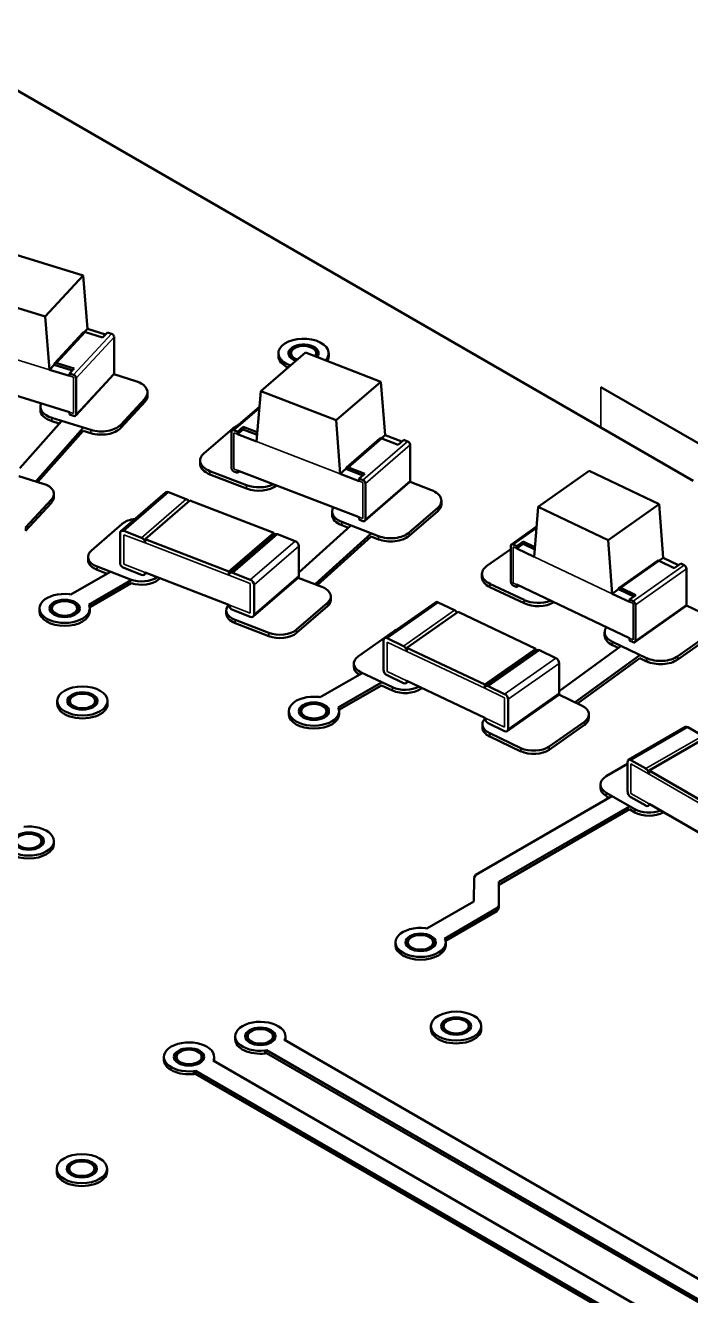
# Model space of a CAD drawing. Header units: inches. Extents: x 9.1 to 24.9, y 4.9 to 17.
# Drawn here: x 18.892 to 19.672, y 12.745 to 14.235 of the extents above; entities that cross this region are included whole.
import ezdxf

# ---------------------------------------------------------------- set-up
doc = ezdxf.new("R2010")
doc.units = ezdxf.units.IN
doc.header["$MEASUREMENT"] = 0
doc.layers.add('Visible (ANSI)', color=7, linetype='Continuous', lineweight=50)
doc.layers.add('Visible Narrow (ANSI)', color=7, linetype='Continuous', lineweight=35)

msp = doc.modelspace()

# ---------------------------------------------------------------- linework, layer by layer
at = {"layer": 'Visible (ANSI)'}
for p, q in [((18.7502, 14.2346), (19.6753, 13.7005)), ((18.8659, 13.9701), (18.9597, 13.9412)), ((18.9597, 13.9412), (18.9151, 13.8931)), ((18.9597, 13.9412), (18.9649, 13.8788)), ((18.8214, 13.922), (18.9151, 13.8931)), ((18.9151, 13.8931), (18.9203, 13.8307)), ((18.9264, 13.8382), (18.9598, 13.8743)), ((18.9649, 13.8788), (18.9612, 13.8749)), ((18.9624, 13.8748), (18.9827, 13.8685)), ((18.9649, 13.8788), (18.9862, 13.8722)), ((18.9827, 13.8685), (18.9883, 13.8745)), ((18.9883, 13.8745), (18.993, 13.873)), ((18.9961, 13.8268), (18.9961, 13.8692)), ((18.9493, 13.8324), (18.929, 13.8387)), ((19.2205, 13.8509), (19.168, 13.8056)), ((19.1888, 13.8502), (19.1888, 13.8468)), ((19.2205, 13.8509), (19.3089, 13.8168)), ((19.2479, 13.8502), (19.2479, 13.8468)), ((18.7927, 13.8277), (18.9438, 13.7811)), ((18.9259, 13.8367), (18.9203, 13.8307)), ((18.9203, 13.8307), (18.9438, 13.8235)), ((18.9259, 13.8367), (18.9473, 13.8301)), ((18.9438, 13.8264), (18.9493, 13.8324)), ((18.9438, 13.8264), (18.9485, 13.8249)), ((18.9438, 13.8264), (18.9438, 13.8235)), ((18.9511, 13.7772), (18.9956, 13.8253)), ((18.9957, 13.8255), (19.0218, 13.8174)), ((18.9516, 13.7786), (18.9516, 13.8211)), ((19.3089, 13.8168), (19.2564, 13.7715)), ((19.3089, 13.8168), (19.3138, 13.7542)), ((19.5668, 13.8105), (20.569, 13.2318)), ((19.0324, 13.7972), (19.0039, 13.7664)), ((19.0354, 13.8043), (19.0354, 13.8004)), ((19.1631, 13.7467), (19.168, 13.8056)), ((19.168, 13.8056), (19.2564, 13.7715)), ((18.9097, 13.7875), (18.9097, 13.7836)), ((18.9438, 13.7811), (18.9438, 13.7782)), ((19.0324, 13.7934), (19.0039, 13.7625)), ((19.1343, 13.7596), (19.1665, 13.7875)), ((18.8854, 13.7153), (18.9343, 13.7705)), ((18.9689, 13.7603), (18.9233, 13.7743)), ((18.9319, 13.7678), (18.9233, 13.7705)), ((18.9438, 13.7782), (18.9485, 13.7767)), ((19.1476, 13.7638), (19.141, 13.7581)), ((19.1476, 13.7638), (19.1476, 13.7609)), ((19.164, 13.7575), (19.1476, 13.7638)), ((19.2564, 13.7715), (19.2613, 13.7088)), ((18.9598, 13.7626), (18.9044, 13.6999)), ((18.9598, 13.7592), (18.9067, 13.6992)), ((18.9689, 13.7564), (18.9598, 13.7592)), ((19.1014, 13.7327), (19.135, 13.7617)), ((19.1337, 13.7156), (19.1337, 13.7581)), ((19.1366, 13.7598), (19.141, 13.7581)), ((19.141, 13.7552), (19.1476, 13.7609)), ((19.141, 13.7552), (19.141, 13.7581)), ((19.141, 13.7552), (19.1631, 13.7467)), ((19.1476, 13.7609), (19.1638, 13.7546)), ((19.2685, 13.716), (19.3079, 13.7501)), ((19.3138, 13.7542), (19.3095, 13.7505)), ((19.3102, 13.7503), (19.3294, 13.7429)), ((19.3138, 13.7542), (19.3336, 13.7465)), ((19.3294, 13.7429), (19.3359, 13.7485)), ((19.3359, 13.7485), (19.3403, 13.7468)), ((19.3433, 13.7004), (19.3433, 13.7428)), ((19.097, 13.7244), (19.097, 13.7205)), ((18.8843, 13.7061), (18.913, 13.6972)), ((19.1515, 13.6954), (19.1085, 13.712)), ((19.1515, 13.6915), (19.1085, 13.7081)), ((19.1366, 13.7116), (19.141, 13.7099)), ((19.141, 13.7128), (19.2834, 13.6579)), ((19.141, 13.7099), (19.141, 13.7128)), ((19.1434, 13.7119), (19.141, 13.7099)), ((19.2679, 13.7145), (19.2613, 13.7088)), ((19.2613, 13.7088), (19.2834, 13.7003)), ((19.2679, 13.7145), (19.2877, 13.7069)), ((19.29, 13.7089), (19.2708, 13.7162)), ((19.2834, 13.7032), (19.29, 13.7089)), ((19.5532, 13.7122), (19.4933, 13.6701)), ((19.5532, 13.7122), (19.6354, 13.6733)), ((19.2834, 13.7032), (19.2879, 13.7015)), ((19.2834, 13.7032), (19.2834, 13.7003)), ((19.2902, 13.6535), (19.3427, 13.6988)), ((19.2908, 13.655), (19.2908, 13.6975)), ((19.3431, 13.6994), (19.3685, 13.6896)), ((18.9227, 13.6788), (18.8921, 13.6457)), ((18.9227, 13.6749), (18.8921, 13.6419)), ((18.9255, 13.6852), (18.9255, 13.6814)), ((19.004, 13.6414), (19.0565, 13.6868)), ((19.0326, 13.6321), (19.0851, 13.6775)), ((19.06, 13.6871), (19.0806, 13.6792)), ((19.0851, 13.6775), (19.1833, 13.6396)), ((19.38, 13.6772), (19.38, 13.6733)), ((19.2517, 13.6647), (19.2517, 13.6608)), ((19.3756, 13.6689), (19.342, 13.6398)), ((19.3756, 13.665), (19.342, 13.636)), ((19.4887, 13.6115), (19.4933, 13.6701)), ((19.4933, 13.6701), (19.5754, 13.6311)), ((19.6354, 13.6733), (19.5754, 13.6311)), ((19.6354, 13.6733), (19.6399, 13.6104)), ((18.9696, 13.6189), (19.0057, 13.6501)), ((19.2127, 13.5932), (19.2735, 13.6478)), ((19.3061, 13.6357), (19.2632, 13.6523)), ((19.2708, 13.6455), (19.2632, 13.6484)), ((19.2834, 13.6579), (19.2834, 13.655)), ((19.2834, 13.655), (19.2879, 13.6533)), ((19.462, 13.626), (19.4915, 13.6468)), ((19.0031, 13.6044), (19.0031, 13.6391)), ((19.0075, 13.6418), (19.0281, 13.6338)), ((19.0326, 13.6321), (19.1308, 13.5942)), ((19.0326, 13.6278), (19.0326, 13.6321)), ((19.1308, 13.5942), (19.1833, 13.6396)), ((19.1317, 13.5922), (19.1842, 13.6375)), ((19.1833, 13.6367), (19.1833, 13.6396)), ((19.1877, 13.6379), (19.2083, 13.6299)), ((19.2975, 13.6386), (19.2317, 13.5793)), ((19.2975, 13.6352), (19.2343, 13.5783)), ((19.3061, 13.6319), (19.2975, 13.6352)), ((19.5754, 13.6311), (19.58, 13.5682)), ((19.2127, 13.5891), (19.2127, 13.6239)), ((19.4333, 13.6007), (19.4613, 13.6205)), ((19.4613, 13.582), (19.4613, 13.6244)), ((19.4641, 13.626), (19.4682, 13.6241)), ((19.4757, 13.6294), (19.4682, 13.6241)), ((19.4682, 13.6212), (19.4757, 13.6265)), ((19.4682, 13.6212), (19.4682, 13.6241)), ((19.4682, 13.6212), (19.4887, 13.6115)), ((19.4757, 13.6294), (19.4757, 13.6265)), ((19.4896, 13.6228), (19.4757, 13.6294)), ((19.4757, 13.6265), (19.4894, 13.62)), ((18.9656, 13.6113), (18.9656, 13.6075)), ((19.0154, 13.5848), (18.9761, 13.6)), ((19.5882, 13.5751), (19.6332, 13.6067)), ((19.6399, 13.6104), (19.6349, 13.6068)), ((19.6352, 13.6067), (19.653, 13.5983)), ((19.6399, 13.6104), (19.658, 13.6018)), ((19.653, 13.5983), (19.6605, 13.6035)), ((19.6605, 13.6035), (19.6646, 13.6016)), ((18.9455, 13.5672), (18.9913, 13.5936)), ((18.9878, 13.5916), (18.9761, 13.5961)), ((19.0075, 13.5984), (19.0281, 13.5904)), ((19.0316, 13.5907), (19.0338, 13.5926)), ((19.0326, 13.593), (19.1308, 13.5552)), ((19.05, 13.5863), (19.0481, 13.5847)), ((19.1308, 13.5899), (19.1308, 13.5942)), ((19.1352, 13.5925), (19.1558, 13.5846)), ((19.1593, 13.5415), (19.2118, 13.5868)), ((19.2119, 13.5869), (19.2397, 13.5762)), ((19.4274, 13.5913), (19.4274, 13.5874)), ((19.6673, 13.555), (19.6673, 13.5974)), ((19.0162, 13.5841), (18.9664, 13.5552)), ((19.0162, 13.5807), (18.9675, 13.5524)), ((19.1602, 13.5438), (19.1602, 13.5785)), ((19.4768, 13.5608), (19.4369, 13.5797)), ((19.4768, 13.557), (19.4369, 13.5759)), ((19.4641, 13.5778), (19.4682, 13.5759)), ((19.4682, 13.5788), (19.6005, 13.516)), ((19.4682, 13.5759), (19.4682, 13.5788)), ((19.4706, 13.5776), (19.4682, 13.5759)), ((19.5875, 13.5735), (19.58, 13.5682)), ((19.5875, 13.5735), (19.6056, 13.5649)), ((19.608, 13.5666), (19.5902, 13.5751)), ((18.9439, 13.5676), (18.9455, 13.5672)), ((19.2463, 13.5573), (19.2102, 13.5261)), ((19.2502, 13.5649), (19.2502, 13.561)), ((19.3132, 13.5159), (19.3731, 13.558)), ((19.3762, 13.558), (19.3953, 13.5489)), ((19.58, 13.5682), (19.6005, 13.5585)), ((19.6005, 13.5614), (19.608, 13.5666)), ((19.6005, 13.5614), (19.6047, 13.5594)), ((19.6005, 13.5614), (19.6005, 13.5585)), ((18.9086, 13.5509), (18.9086, 13.5475)), ((18.9664, 13.5552), (18.9671, 13.5542)), ((18.9677, 13.5509), (18.9677, 13.5475)), ((19.1276, 13.5488), (19.1276, 13.545)), ((19.1352, 13.5491), (19.1558, 13.5412)), ((19.2463, 13.5534), (19.2102, 13.5222)), ((19.3395, 13.5048), (19.3995, 13.547)), ((19.3995, 13.547), (19.4908, 13.5037)), ((19.6067, 13.5112), (19.6666, 13.5534)), ((19.6074, 13.5128), (19.6074, 13.5552)), ((19.6673, 13.5544), (19.6918, 13.5428)), ((19.1774, 13.5223), (19.1381, 13.5375)), ((19.1774, 13.5185), (19.1381, 13.5336)), ((19.2827, 13.495), (19.3239, 13.524)), ((19.3121, 13.4787), (19.3121, 13.5135)), ((19.3162, 13.5159), (19.3354, 13.5068)), ((19.5712, 13.5231), (19.5712, 13.5193)), ((19.6206, 13.4927), (19.5807, 13.5116)), ((19.6005, 13.516), (19.6005, 13.5131)), ((19.6005, 13.5131), (19.6047, 13.5112)), ((19.6954, 13.5218), (19.657, 13.4948)), ((19.6954, 13.5179), (19.657, 13.4909)), ((19.3395, 13.5048), (19.4308, 13.4616)), ((19.3395, 13.5005), (19.3395, 13.5048)), ((19.4308, 13.4616), (19.4908, 13.5037)), ((19.4319, 13.4596), (19.4918, 13.5018)), ((19.4908, 13.5011), (19.4908, 13.5037)), ((19.4949, 13.5018), (19.514, 13.4927)), ((19.5181, 13.454), (19.5902, 13.5066)), ((19.6126, 13.496), (19.5369, 13.4408)), ((19.5874, 13.5046), (19.5807, 13.5078)), ((19.2773, 13.4864), (19.2773, 13.4825)), ((19.5181, 13.4517), (19.5181, 13.4864)), ((19.6126, 13.4926), (19.5397, 13.4394)), ((19.6206, 13.4888), (19.6126, 13.4926)), ((19.2378, 13.4467), (19.2869, 13.4749)), ((19.3225, 13.4585), (19.286, 13.4759)), ((19.3162, 13.4725), (19.3354, 13.4634)), ((19.3098, 13.4641), (19.2587, 13.4346)), ((19.3098, 13.4607), (19.2598, 13.4319)), ((19.3225, 13.4547), (19.3098, 13.4607)), ((19.3385, 13.4634), (19.3409, 13.4651)), ((19.3395, 13.4658), (19.4308, 13.4225)), ((19.357, 13.4575), (19.3557, 13.4566)), ((19.4308, 13.4572), (19.4308, 13.4616)), ((19.4349, 13.4596), (19.4541, 13.4505)), ((18.9295, 13.4424), (18.9295, 13.439)), ((18.9885, 13.4424), (18.9885, 13.439)), ((19.2362, 13.4471), (19.2378, 13.4467)), ((19.4572, 13.4071), (19.5171, 13.4493)), ((19.4582, 13.4095), (19.4582, 13.4443)), ((19.5177, 13.4499), (19.5443, 13.4372)), ((19.2009, 13.4304), (19.2009, 13.427)), ((19.2587, 13.4346), (19.2594, 13.4337)), ((19.26, 13.4304), (19.26, 13.427)), ((19.5529, 13.4267), (19.5529, 13.4228)), ((19.428, 13.415), (19.428, 13.4112)), ((19.4349, 13.4162), (19.4541, 13.4071)), ((19.5476, 13.418), (19.5064, 13.3891)), ((19.5476, 13.4142), (19.5064, 13.3852)), ((19.5994, 13.3734), (19.6662, 13.4119)), ((19.6689, 13.4117), (19.6864, 13.4015)), ((19.4731, 13.3872), (19.4366, 13.4045)), ((19.4731, 13.3833), (19.4366, 13.4006)), ((19.6234, 13.3608), (19.6902, 13.3994)), ((19.5733, 13.3541), (19.5983, 13.3685)), ((19.5983, 13.3362), (19.5983, 13.3709)), ((19.6021, 13.3731), (19.6196, 13.363)), ((19.6234, 13.3608), (19.7069, 13.3126)), ((19.6234, 13.3565), (19.6234, 13.3608)), ((19.5664, 13.3444), (19.5664, 13.3406)), ((19.6067, 13.3155), (19.5733, 13.3348)), ((19.4204, 13.2385), (19.5797, 13.3306)), ((19.6003, 13.3187), (19.4474, 13.2303)), ((19.5768, 13.3289), (19.5733, 13.3309)), ((19.6021, 13.3297), (19.6196, 13.3196)), ((19.6223, 13.3193), (19.6249, 13.3208)), ((19.6234, 13.3217), (19.7069, 13.2735)), ((19.6003, 13.3153), (19.4474, 13.2269)), ((19.6067, 13.3116), (19.6003, 13.3153)), ((19.6405, 13.3119), (19.6401, 13.3116)), ((18.9256, 13.2781), (18.9256, 13.2747)), ((19.4179, 13.2074), (19.4182, 13.2355)), ((19.4182, 13.2355), (19.4204, 13.2385)), ((19.4474, 13.2303), (19.4471, 13.2022)), ((19.4474, 13.2269), (19.4474, 13.2303)), ((19.4474, 13.2269), (19.4471, 13.1989)), ((19.3629, 13.1757), (19.4179, 13.2074)), ((19.4449, 13.1992), (19.3837, 13.1636)), ((19.4471, 13.2022), (19.4449, 13.1992)), ((19.4449, 13.1958), (19.4449, 13.1992)), ((19.4471, 13.1989), (19.4449, 13.1958)), ((19.4471, 13.1989), (19.4471, 13.2022)), ((19.4449, 13.1958), (19.3849, 13.1609)), ((19.3612, 13.1761), (19.3629, 13.1757)), ((19.3259, 13.1593), (19.3259, 13.156)), ((19.3837, 13.1636), (19.3844, 13.1627)), ((19.385, 13.1593), (19.385, 13.156)), ((19.138, 13.0491), (19.138, 13.0457)), ((19.1971, 13.0491), (19.1971, 13.0457)), ((19.3677, 13.0611), (19.3677, 13.0578)), ((19.4267, 13.0611), (19.4267, 13.0578)), ((19.1965, 13.0457), (19.1958, 13.0448)), ((19.1958, 13.0448), (20.471, 12.3083)), ((19.1965, 13.0444), (19.1965, 13.0457)), ((19.0545, 13.025), (19.0545, 13.0216)), ((19.113, 13.0216), (19.1123, 13.0207)), ((19.1123, 13.0207), (20.3908, 12.2823)), ((19.113, 13.0203), (19.113, 13.0216)), ((19.1136, 13.025), (19.1136, 13.0216)), ((19.175, 13.0327), (19.1733, 13.0324)), ((19.1733, 13.029), (19.1733, 13.0324)), ((19.175, 13.0294), (19.1733, 13.029)), ((20.444, 12.3001), (19.175, 13.0327)), ((19.175, 13.0294), (19.175, 13.0327)), ((20.444, 12.2967), (19.175, 13.0294)), ((19.0914, 13.0086), (19.0898, 13.0082)), ((19.0898, 13.0049), (19.0898, 13.0082)), ((19.0914, 13.0053), (19.0898, 13.0049)), ((20.3638, 12.2741), (19.0914, 13.0086)), ((19.0914, 13.0053), (19.0914, 13.0086)), ((20.3638, 12.2707), (19.0914, 13.0053)), ((18.9288, 12.8939), (18.9288, 12.8905)), ((18.9878, 12.8939), (18.9878, 12.8905))]:
    msp.add_line(p, q, dxfattribs=at)
for centre, major_axis, ratio, start_param, end_param in [((18.9624, 13.8719), (-0.0026, 0.00241), 0.720086, 5.300384, 6.283185), ((18.993, 13.8702), (-0.0026, 0.00241), 0.720086, 3.729588, 5.300384), ((19.2183, 13.8502), (0.0295, 0), 0.57735, 5.770272, 10.445913), ((19.2183, 13.8502), (0.0177, 0), 0.57735, 5.821247, 10.472202), ((19.2183, 13.8502), (0.0162, 0), 0.57735, 5.833124, 10.47831), ((19.2183, 13.8502), (-0.0148, 0), 0.57735, 2.705259, 7.343769), ((18.929, 13.8358), (-0.0026, 0.00241), 0.720086, 5.300384, 6.87118), ((19.2183, 13.8468), (-0.0295, 0), 0.57735, 0, 0.911069), ((19.2183, 13.8468), (0.0295, 0), 0.57735, 5.937208, 6.283185), ((18.9485, 13.822), (-0.0026, 0.00241), 0.720086, 3.729588, 5.300384), ((18.993, 13.8277), (0.0026, -0.00241), 0.720086, 0, 0.587995), ((19.0096, 13.8043), (0.0258, 0), 0.57735, 5.792311, 7.363116), ((19.0096, 13.8004), (0.0258, 0), 0.57735, 5.792311, 6.283185), ((18.9355, 13.7875), (-0.0258, 0), 0.57735, 6.023895, 7.363116), ((18.9355, 13.7836), (-0.0258, 0), 0.57735, 0, 1.07993), ((18.9485, 13.7796), (0.0026, -0.00241), 0.720086, 5.300384, 6.87118), ((18.9811, 13.7734), (-0.0258, 0), 0.57735, 1.07992, 2.650722), ((19.1565, 13.7534), (0.0258, 0), 0.57735, 2.216792, 2.552556), ((18.9811, 13.7696), (-0.0258, 0), 0.57735, 1.07992, 2.650722), ((19.1366, 13.7569), (-0.00232, 0.00268), 0.678892, 5.378346, 6.949143), ((19.3102, 13.7474), (-0.00232, 0.00268), 0.678892, 5.378346, 6.283185), ((19.3403, 13.7439), (-0.00232, 0.00268), 0.678892, 3.80755, 5.378346), ((19.1228, 13.7244), (-0.0258, 0), 0.57735, 5.694129, 7.26494), ((19.1228, 13.7205), (-0.0258, 0), 0.57735, 0, 0.981755), ((19.1366, 13.7145), (0.00232, -0.00268), 0.678892, 3.80755, 5.378346), ((19.2708, 13.7134), (-0.00232, 0.00268), 0.678892, 5.378346, 6.949143), ((18.9019, 13.6852), (0.0236, 0), 0.57735, 5.792319, 7.363094), ((19.1658, 13.7078), (-0.0258, 0), 0.57735, 0.98174, 2.295756), ((19.1658, 13.7039), (-0.0258, 0), 0.57735, 0.98174, 2.513579), ((19.2879, 13.6986), (-0.00232, 0.00268), 0.678892, 3.80755, 5.378346), ((19.3403, 13.7015), (0.00232, -0.00268), 0.678892, 0, 0.665957), ((19.3541, 13.6772), (0.0258, 0), 0.57735, 5.694129, 7.26494), ((18.9019, 13.6814), (0.0236, 0), 0.57735, 5.792319, 6.283185), ((19.06, 13.6828), (-0.00347, 0.00402), 0.678892, 5.378346, 6.283185), ((19.0806, 13.6748), (-0.00347, 0.00402), 0.678892, 4.543068, 5.378346), ((19.2775, 13.6647), (-0.0258, 0), 0.57735, 5.950933, 7.26494), ((19.2775, 13.6608), (-0.0258, 0), 0.57735, 0, 0.981755), ((19.3541, 13.6733), (0.0258, 0), 0.57735, 5.694129, 6.283185), ((19.0253, 13.6425), (0.0236, 0), 0.57735, 1.7627, 2.552535), ((19.2879, 13.6562), (0.00232, -0.00268), 0.678892, 5.378346, 6.949143), ((19.0075, 13.6374), (-0.00347, 0.00402), 0.678892, 5.378346, 6.949143), ((19.0281, 13.6295), (-0.00347, 0.00402), 0.678892, 3.80755, 5.378346), ((19.1877, 13.6335), (-0.00347, 0.00402), 0.678892, 5.378346, 6.283185), ((19.2083, 13.6256), (-0.00347, 0.00402), 0.678892, 3.80755, 5.378346), ((19.3205, 13.6481), (-0.0258, 0), 0.57735, 0.98174, 2.552556), ((19.3205, 13.6443), (-0.0258, 0), 0.57735, 0.98174, 2.552556), ((18.9892, 13.6113), (-0.0236, 0), 0.57735, 5.694135, 7.264934), ((19.4641, 13.6231), (-0.00204, 0.0029), 0.63116, 5.443637, 7.014433), ((18.9892, 13.6075), (-0.0236, 0), 0.57735, 0, 0.981749), ((19.0075, 13.6027), (0.00347, -0.00402), 0.678892, 3.80755, 5.378346), ((19.4533, 13.5913), (-0.0258, 0), 0.57735, 5.595951, 7.166768), ((19.6352, 13.6038), (-0.00204, 0.0029), 0.63116, 5.443637, 6.283185), ((19.6646, 13.5987), (-0.00204, 0.0029), 0.63116, 3.872841, 5.443637), ((19.0285, 13.5962), (-0.0236, 0), 0.57735, 0.981756, 2.456536), ((19.0281, 13.5947), (0.00347, -0.00402), 0.678892, 5.378346, 6.949143), ((19.1352, 13.5882), (-0.00347, 0.00402), 0.678892, 5.378346, 6.949143), ((19.2083, 13.5909), (0.00347, -0.00402), 0.678892, 0, 0.665957), ((19.4533, 13.5874), (-0.0258, 0), 0.57735, 0, 0.883583), ((19.0285, 13.5923), (-0.0236, 0), 0.57735, 1.022723, 2.552535), ((19.1558, 13.5802), (-0.00347, 0.00402), 0.678892, 3.80755, 5.378346), ((19.2266, 13.5649), (0.0236, 0), 0.57735, 5.694135, 7.264934), ((19.4641, 13.5807), (0.00204, -0.0029), 0.63116, 3.872841, 5.443637), ((19.5902, 13.5722), (-0.00204, 0.0029), 0.63116, 5.443637, 7.014433), ((18.9381, 13.5509), (0.0295, 0), 0.57735, 1.374449, 6.479532), ((19.1512, 13.5488), (-0.0236, 0), 0.57735, 5.790141, 7.264934), ((19.2266, 13.561), (0.0236, 0), 0.57735, 5.694135, 6.283185), ((19.3762, 13.5537), (-0.00306, 0.00435), 0.63116, 5.443637, 6.283185), ((19.4932, 13.5723), (-0.0258, 0), 0.57735, 0.883562, 2.168152), ((19.4932, 13.5685), (-0.0258, 0), 0.57735, 0.883562, 2.371853), ((19.6047, 13.5565), (-0.00204, 0.0029), 0.63116, 3.872841, 5.443637), ((18.9381, 13.5475), (0.0295, 0), 0.57735, 3.141593, 6.283185), ((19.1512, 13.545), (-0.0236, 0), 0.57735, 0, 0.981749), ((19.1352, 13.5535), (0.00347, -0.00402), 0.678892, 3.80755, 5.378346), ((19.1558, 13.5455), (0.00347, -0.00402), 0.678892, 5.378346, 6.949143), ((19.3953, 13.5446), (-0.00306, 0.00435), 0.63116, 4.635772, 5.443637), ((19.6646, 13.5563), (0.00204, -0.0029), 0.63116, 0, 0.731248), ((19.1905, 13.5337), (-0.0236, 0), 0.57735, 0.981756, 2.552535), ((19.3422, 13.5154), (0.0236, 0), 0.57735, 2.212567, 2.454359), ((19.5971, 13.5231), (-0.0258, 0), 0.57735, 5.882172, 7.166768), ((19.1905, 13.5298), (-0.0236, 0), 0.57735, 0.981756, 2.552535), ((19.3162, 13.5115), (-0.00306, 0.00435), 0.63116, 5.443637, 7.014433), ((19.5971, 13.5193), (-0.0258, 0), 0.57735, 0, 0.883583), ((19.6047, 13.5141), (0.00204, -0.0029), 0.63116, 5.443637, 7.014433), ((19.3354, 13.5024), (-0.00306, 0.00435), 0.63116, 3.872841, 5.443637), ((19.4949, 13.4975), (-0.00306, 0.00435), 0.63116, 5.443637, 6.283185), ((19.3009, 13.4864), (-0.0236, 0), 0.57735, 5.595964, 7.166757), ((19.3009, 13.4825), (-0.0236, 0), 0.57735, 0, 0.761561), ((19.514, 13.4884), (-0.00306, 0.00435), 0.63116, 3.872841, 5.443637), ((19.637, 13.5042), (-0.0258, 0), 0.57735, 0.883562, 2.454379), ((19.637, 13.5004), (-0.0258, 0), 0.57735, 0.883562, 2.454379), ((19.3162, 13.4768), (0.00306, -0.00435), 0.63116, 3.872841, 5.443637), ((19.3375, 13.4691), (-0.0236, 0), 0.57735, 0.883578, 2.320905), ((19.3375, 13.4652), (-0.0236, 0), 0.57735, 0.883578, 2.454359), ((19.3354, 13.4677), (0.00306, -0.00435), 0.63116, 5.443637, 7.014433), ((19.4349, 13.4553), (-0.00306, 0.00435), 0.63116, 5.443637, 7.014433), ((19.514, 13.4537), (0.00306, -0.00435), 0.63116, 0, 0.731248), ((18.959, 13.439), (-0.0295, 0), 0.57735, 0, 3.141593), ((19.2304, 13.4304), (0.0295, 0), 0.57735, 1.374449, 6.479532), ((19.4541, 13.4462), (-0.00306, 0.00435), 0.63116, 3.872841, 5.443637), ((19.5293, 13.4267), (0.0236, 0), 0.57735, 5.595964, 7.166757), ((19.2304, 13.427), (0.0295, 0), 0.57735, 3.141593, 6.283185), ((19.4516, 13.415), (-0.0236, 0), 0.57735, 5.779924, 7.166757), ((19.4349, 13.4206), (0.00306, -0.00435), 0.63116, 3.872841, 5.443637), ((19.5293, 13.4228), (0.0236, 0), 0.57735, 5.595964, 6.283185), ((19.4516, 13.4112), (-0.0236, 0), 0.57735, 0, 0.883572), ((19.4541, 13.4115), (0.00306, -0.00435), 0.63116, 5.443637, 7.014433), ((19.6689, 13.4073), (-0.00266, 0.0046), 0.57735, 5.497787, 6.283185), ((19.4881, 13.3977), (-0.0236, 0), 0.57735, 0.883578, 2.454359), ((19.4881, 13.3939), (-0.0236, 0), 0.57735, 0.883578, 2.454359), ((19.6021, 13.3688), (-0.00266, 0.0046), 0.57735, 5.497787, 7.068583), ((19.6196, 13.3586), (-0.00266, 0.0046), 0.57735, 3.926991, 5.497787), ((19.59, 13.3444), (-0.0236, 0), 0.57735, 5.497793, 7.068577), ((19.59, 13.3406), (-0.0236, 0), 0.57735, 0, 0.785392), ((19.6021, 13.334), (0.00266, -0.0046), 0.57735, 3.926991, 5.497787), ((19.6196, 13.3239), (0.00266, -0.0046), 0.57735, 5.497787, 7.068583), ((19.6234, 13.3251), (-0.0236, 0), 0.57735, 0.785404, 2.180284), ((19.6234, 13.3213), (-0.0236, 0), 0.57735, 0.785404, 2.356188), ((18.8961, 13.2781), (0.0295, 0), 0.57735, 2.945246, 8.050329), ((18.8961, 13.2747), (0.0295, 0), 0.57735, 3.141593, 6.283185), ((19.3555, 13.1593), (0.0295, 0), 0.57735, 1.374449, 6.479532), ((19.3555, 13.156), (0.0295, 0), 0.57735, 3.141593, 6.283185), ((19.1676, 13.0491), (-0.0295, 0), 0.57735, 2.945246, 8.050328), ((19.3972, 13.0578), (-0.0295, 0), 0.57735, 0, 3.141593), ((19.084, 13.025), (-0.0295, 0), 0.57735, 2.945246, 8.050328), ((19.1676, 13.0457), (-0.0295, 0), 0.57735, 0, 1.767143), ((19.1676, 13.0457), (0.0295, 0), 0.57735, 6.192275, 6.283185), ((19.084, 13.0216), (-0.0295, 0), 0.57735, 0, 1.767143), ((19.084, 13.0216), (0.0295, 0), 0.57735, 6.192275, 6.283185), ((18.9583, 12.8905), (-0.0295, 0), 0.57735, 0, 3.141593)]:
    msp.add_ellipse(centre, major_axis=major_axis, ratio=ratio, start_param=start_param, end_param=end_param, dxfattribs=at)
for centre, major_axis in [((18.9381, 13.5509), (0.0177, 0)), ((18.9381, 13.5509), (-0.0162, 0)), ((18.9381, 13.5509), (-0.0148, 0)), ((18.959, 13.4424), (-0.0295, 0)), ((18.959, 13.4424), (0.0177, 0)), ((18.959, 13.4424), (-0.0162, 0)), ((18.959, 13.4424), (-0.0148, 0)), ((19.2304, 13.4304), (0.0177, 0)), ((19.2304, 13.4304), (-0.0162, 0)), ((19.2304, 13.4304), (-0.0148, 0)), ((18.8961, 13.2781), (0.0177, 0)), ((18.8961, 13.2781), (-0.0162, 0)), ((18.8961, 13.2781), (-0.0148, 0)), ((19.3555, 13.1593), (0.0177, 0)), ((19.3555, 13.1593), (-0.0162, 0)), ((19.3555, 13.1593), (-0.0148, 0)), ((19.3972, 13.0611), (-0.0295, 0)), ((19.3972, 13.0611), (0.0177, 0)), ((19.3972, 13.0611), (-0.0162, 0)), ((19.3972, 13.0611), (-0.0148, 0)), ((19.1676, 13.0491), (0.0177, 0)), ((19.1676, 13.0491), (-0.0162, 0)), ((19.1676, 13.0491), (-0.0148, 0)), ((19.084, 13.025), (0.0177, 0)), ((19.084, 13.025), (-0.0162, 0)), ((19.084, 13.025), (-0.0148, 0)), ((18.9583, 12.8939), (-0.0295, 0)), ((18.9583, 12.8939), (0.0177, 0)), ((18.9583, 12.8939), (-0.0162, 0)), ((18.9583, 12.8939), (-0.0148, 0))]:
    msp.add_ellipse(centre, major_axis=major_axis, ratio=0.57735, dxfattribs=at)
at = {"layer": 'Visible Narrow (ANSI)'}
for p, q in [((18.929, 13.8387), (18.9624, 13.8748)), ((18.9485, 13.8249), (18.993, 13.873)), ((18.9516, 13.8211), (18.9961, 13.8692)), ((18.9203, 13.8307), (18.8162, 13.8629)), ((18.9438, 13.8235), (18.9485, 13.822)), ((18.9516, 13.7786), (18.9961, 13.8268)), ((18.9485, 13.7796), (18.9485, 13.822)), ((19.5668, 13.8105), (19.5668, 13.7632)), ((19.0324, 13.7934), (19.0324, 13.7972)), ((18.9438, 13.7811), (18.9485, 13.7796)), ((19.1366, 13.7598), (19.1664, 13.7855)), ((18.9233, 13.7705), (18.9233, 13.7743)), ((19.0039, 13.7625), (19.0039, 13.7664)), ((18.9689, 13.7564), (18.9689, 13.7603)), ((19.1366, 13.7569), (19.141, 13.7552)), ((19.1366, 13.7145), (19.1366, 13.7569)), ((19.2708, 13.7162), (19.3102, 13.7503)), ((19.2613, 13.7088), (19.1631, 13.7467)), ((19.2879, 13.7015), (19.3403, 13.7468)), ((19.2908, 13.6975), (19.3433, 13.7428)), ((19.1085, 13.7081), (19.1085, 13.712)), ((19.1366, 13.7145), (19.141, 13.7128)), ((19.1515, 13.6915), (19.1515, 13.6954)), ((19.2834, 13.7003), (19.2879, 13.6986)), ((19.2879, 13.6562), (19.2879, 13.6986)), ((19.2908, 13.655), (19.3433, 13.7004)), ((18.9227, 13.6749), (18.9227, 13.6788)), ((19.0075, 13.6418), (19.06, 13.6871)), ((19.0281, 13.6338), (19.0806, 13.6792)), ((19.3756, 13.665), (19.3756, 13.6689)), ((18.8921, 13.6419), (18.8921, 13.6457)), ((19.2632, 13.6484), (19.2632, 13.6523)), ((19.2834, 13.6579), (19.2879, 13.6562)), ((19.4641, 13.626), (19.4913, 13.6452)), ((19.0075, 13.6027), (19.0075, 13.6374)), ((19.0075, 13.6374), (19.0326, 13.6278)), ((19.1352, 13.5925), (19.1877, 13.6379)), ((19.1558, 13.5846), (19.2083, 13.6299)), ((19.3061, 13.6319), (19.3061, 13.6357)), ((19.342, 13.636), (19.342, 13.6398)), ((19.0326, 13.6278), (19.1308, 13.5899)), ((19.1602, 13.5785), (19.2127, 13.6239)), ((19.4641, 13.6231), (19.4682, 13.6212)), ((19.4641, 13.5807), (19.4641, 13.6231)), ((18.9761, 13.5961), (18.9761, 13.6)), ((19.0075, 13.6027), (19.0326, 13.593)), ((19.58, 13.5682), (19.4887, 13.6115)), ((19.5902, 13.5751), (19.6352, 13.6067)), ((19.6047, 13.5594), (19.6646, 13.6016)), ((19.0481, 13.5847), (19.0481, 13.587)), ((19.1308, 13.5899), (19.1558, 13.5802)), ((19.1602, 13.5438), (19.2127, 13.5891)), ((19.6074, 13.5552), (19.6673, 13.5974)), ((19.0154, 13.5844), (19.0154, 13.5848)), ((19.1558, 13.5455), (19.1558, 13.5802)), ((19.4369, 13.5759), (19.4369, 13.5797)), ((19.4641, 13.5807), (19.4682, 13.5788)), ((19.2463, 13.5534), (19.2463, 13.5573)), ((19.3162, 13.5159), (19.3762, 13.558)), ((19.4768, 13.557), (19.4768, 13.5608)), ((19.6005, 13.5585), (19.6047, 13.5565)), ((19.6047, 13.5141), (19.6047, 13.5565)), ((19.1308, 13.5552), (19.1558, 13.5455)), ((19.3354, 13.5068), (19.3953, 13.5489)), ((19.6074, 13.5128), (19.6673, 13.555)), ((19.1381, 13.5336), (19.1381, 13.5375)), ((19.2102, 13.5222), (19.2102, 13.5261)), ((19.1774, 13.5185), (19.1774, 13.5223)), ((19.3162, 13.4768), (19.3162, 13.5115)), ((19.3162, 13.5115), (19.3395, 13.5005)), ((19.5807, 13.5078), (19.5807, 13.5116)), ((19.6005, 13.516), (19.6047, 13.5141)), ((19.3395, 13.5005), (19.4308, 13.4572)), ((19.4349, 13.4596), (19.4949, 13.5018)), ((19.4541, 13.4505), (19.514, 13.4927)), ((19.4582, 13.4443), (19.5181, 13.4864)), ((19.6206, 13.4888), (19.6206, 13.4927)), ((19.657, 13.4909), (19.657, 13.4948)), ((19.286, 13.4743), (19.286, 13.4759)), ((19.3162, 13.4768), (19.3395, 13.4658)), ((19.3225, 13.4547), (19.3225, 13.4585)), ((19.3557, 13.4566), (19.3557, 13.4581)), ((19.4308, 13.4572), (19.4541, 13.4462)), ((19.4582, 13.4095), (19.5181, 13.4517)), ((19.4541, 13.4115), (19.4541, 13.4462)), ((19.4308, 13.4225), (19.4541, 13.4115)), ((19.5476, 13.4142), (19.5476, 13.418)), ((19.6021, 13.3731), (19.6689, 13.4117)), ((19.4366, 13.4006), (19.4366, 13.4045)), ((19.6196, 13.363), (19.6864, 13.4015)), ((19.4731, 13.3833), (19.4731, 13.3872)), ((19.5064, 13.3852), (19.5064, 13.3891)), ((19.6021, 13.334), (19.6021, 13.3688)), ((19.6021, 13.3688), (19.6234, 13.3565)), ((19.6234, 13.3565), (19.7069, 13.3082)), ((19.5733, 13.3309), (19.5733, 13.3348)), ((19.6021, 13.334), (19.6234, 13.3217)), ((19.6067, 13.3116), (19.6067, 13.3155)), ((19.6401, 13.3116), (19.6401, 13.3121))]:
    msp.add_line(p, q, dxfattribs=at)

doc.saveas('drawing.dxf')
